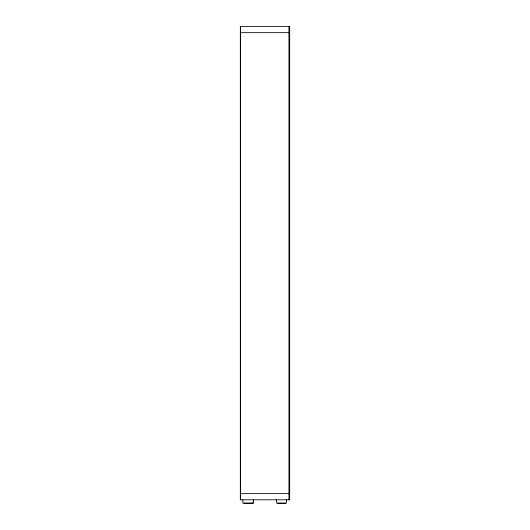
<?xml version="1.0" encoding="UTF-8"?>
<svg xmlns="http://www.w3.org/2000/svg" width="530" height="530" viewBox="0 0 530 530"><rect width="100%" height="100%" fill="white"/><g stroke="black" fill="none" stroke-linecap="round" stroke-linejoin="round"><path stroke-width="0.79" d="M240.368 26.5L240.368 499.81L240.368 26.5L289.678 26.5L289.678 499.803L240.322 499.803M240.415 435.806L240.415 346.421L240.415 350.86M251.969 503.5L252.83 503.01M252.359 503.5L253.32 503.01L253.32 499.803M240.368 32.661L288.943 32.661M240.368 493.642L288.943 493.642M253.492 503.01L242.846 503.01L242.846 499.803M243.84 503.5L252.499 503.5M277.607 503.5L285.478 503.5M288.943 26.5L288.943 499.803M286.472 499.803L286.472 503.01L276.614 503.01L276.614 499.803"/></g></svg>
